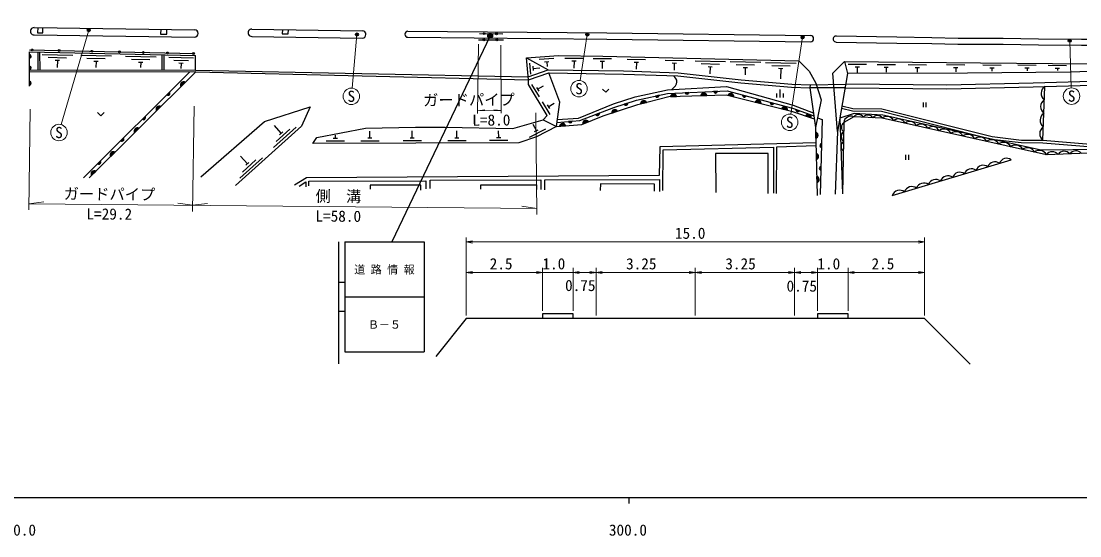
# Model space of a CAD drawing. Units: millimetres at full size, sheet at 1:1000, with parts at other scales. Extents: x 40000 to 680000, y 20000 to 380000.
# Drawn here: x 268528 to 441812, y 198715 to 282892 of the extents above; entities that cross this region are included whole.
import ezdxf
from ezdxf.enums import TextEntityAlignment as Align

# ---------------------------------------------------------------- set-up
doc = ezdxf.new("R2010")
doc.units = ezdxf.units.MM
doc.header["$LTSCALE"] = 1000
for name, color, linetype, lineweight in [('M-BGD', 7, 'Continuous', 25), ('M-BGD-HTXT', 7, 'Continuous', 13), ('M-STR-HTXT', 7, 'Continuous', 13), ('M-STR-STRC', 7, 'Continuous', 25), ('M-TTL-BAND', 7, 'Continuous', 25)]:
    doc.layers.add(name, color=color, linetype=linetype, lineweight=lineweight)
doc.styles.add('ＭＳ ゴシック', font='')
doc.styles.get('ＭＳ ゴシック').set_extended_font_data('MS Gothic')

# ---------------------------------------------------------------- blocks, each defined once
blk = doc.blocks.new('open_arrow')
at = {"color": 0, "linetype": 'Continuous', "lineweight": -2}
blk.add_lwpolyline([(7.5, 1.25), (0, 0), (7.5, -1.25)], dxfattribs=at)

msp = doc.modelspace()

# ---------------------------------------------------------------- hatches: boundary and pattern name
at = {"layer": 'M-BGD'}
for points in [[(269909, 276821), (269909, 277447, -0.84072)], [(269910, 274926), (269910, 275552, -0.84072)], [(269910, 272432), (269910, 273058, -0.84072)], [(294678, 272190, -0.82183), (295380, 272889)], [(292385, 270832), (292829, 271273, -0.84072)], [(372333, 270643), (372945, 270776, -0.84072)], [(374799, 270556, -0.82183), (375789, 270587)], [(377197, 271193), (377822, 271220, -0.84072)], [(379780, 270713, -0.82183), (380770, 270744)], [(381872, 271392), (382497, 271419, -0.84072)], [(384228, 270772, -0.82183), (385189, 270532)], [(386606, 270814), (387211, 270654, -0.84072)], [(290679, 268211, -0.82183), (291382, 268910)], [(367217, 269308), (367811, 269503, -0.84072)], [(369920, 269368, -0.82183), (370879, 269615)], [(388667, 269663, -0.82183), (389628, 269423)], [(391142, 269614), (391747, 269454, -0.84072)], [(393008, 268578, -0.82183), (393969, 268338)], [(288373, 266839), (288816, 267280, -0.84072)], [(362578, 267624), (363162, 267847, -0.84072)], [(366145, 268173, 0.82183), (365203, 267866)], [(395940, 268245), (395349, 268452, 0.84072)], [(396889, 267407, -0.82183), (397827, 267088)], [(287102, 264651, -0.82183), (287804, 265350)], [(357639, 265793, 0.82183), (356652, 265708)], [(358103, 266482), (358727, 266529, -0.84072)], [(361404, 266465, 0.82183), (360482, 266101)], [(284846, 263330), (285290, 263771, -0.84072)], [(398543, 264755, -0.82183), (398568, 263765)], [(399538, 262881), (399521, 262256, -0.84072)], [(281057, 259559), (281501, 260001, -0.84072)], [(283190, 260759, -0.82183), (283892, 261458)], [(398632, 261233, -0.82183), (398656, 260243)], [(280046, 257630, -0.82183), (280748, 258329)], [(399417, 258495), (399435, 259121, 0.84072)], [(398726, 257473, -0.82183), (398751, 256483)]]:
    msp.add_hatch(color=256, dxfattribs=at).paths.add_polyline_path(points)
at = {"layer": 'M-STR-STRC'}
for points in [[(279810, 281535, -1), (279371, 281296, -0.41421), (279471, 281635, -0.41421)], [(323698, 280831, -1), (323259, 280592, -0.41421), (323359, 280931, -0.41421)], [(345632, 280711, 1), (344957, 280281, 0.41421), (345509, 280159, 0.41421)], [(361409, 280823, -1), (360970, 280584, -0.41421), (361070, 280923, -0.41421)], [(396649, 280371, -1), (396210, 280132, -0.41421), (396310, 280471, -0.41421)], [(440375, 279808, -1), (439936, 279569, -0.41421), (440036, 279908, -0.41421)]]:
    msp.add_hatch(color=256, dxfattribs=at).paths.add_polyline_path(points)

# ---------------------------------------------------------------- linework, layer by layer
at = {"layer": 'M-BGD'}
for p, q in [((270647, 281841), (296914, 281499)), ((306287, 281596), (324372, 281330)), ((343526, 280857), (347383, 280824)), ((270632, 280641), (296898, 280299)), ((306269, 280396), (324355, 280130)), ((343408, 279858), (347501, 279823)), ((269909, 278197), (296976, 277596)), ((269910, 272281), (269909, 277897)), ((269909, 277897), (297077, 277293)), ((269909, 277447), (269909, 276821)), ((271254, 277867), (271261, 274834)), ((271554, 277860), (271561, 274835)), ((276969, 277290), (271970, 277401)), ((283299, 277149), (278300, 277260)), ((291569, 277416), (291575, 274879)), ((291869, 277409), (291875, 274880)), ((297078, 274892), (297077, 277293)), ((269910, 275552), (269910, 274926)), ((275959, 276862), (272960, 276929)), ((274799, 276438), (274099, 276453)), ((274449, 276445), (274424, 275321)), ((282289, 276721), (279290, 276788)), ((281130, 276297), (280430, 276313)), ((280780, 276305), (280758, 275334)), ((290614, 276987), (285615, 277098)), ((289604, 276559), (286605, 276626)), ((288445, 276135), (287745, 276150)), ((288095, 276142), (288076, 275300)), ((296716, 276851), (292717, 276940)), ((295906, 276419), (293507, 276472)), ((295046, 275988), (294347, 276004)), ((294696, 275996), (294678, 275167)), ((351759, 276036), (351916, 274243)), ((352255, 275528), (352316, 274830)), ((355723, 276767), (353329, 276602)), ((354906, 276260), (354208, 276212)), ((354557, 276236), (354609, 275488)), ((360531, 276768), (357531, 276807)), ((359375, 276333), (358675, 276342)), ((359025, 276338), (359010, 275213)), ((365158, 276708), (362159, 276747)), ((364003, 276273), (363303, 276282)), ((363653, 276277), (363638, 275153)), ((370733, 276558), (367733, 276630)), ((369572, 276136), (368872, 276153)), ((369222, 276144), (369195, 275019)), ((376943, 276410), (373944, 276481)), ((375782, 275987), (375083, 276004)), ((375433, 275996), (375406, 274871)), ((383822, 276245), (378824, 276365)), ((382812, 275819), (379813, 275891)), ((389576, 276107), (384577, 276227)), ((388565, 275681), (385566, 275753)), ((395383, 275968), (390385, 276088)), ((394373, 275543), (391374, 275614)), ((406893, 275791), (403893, 275817)), ((411619, 275750), (408619, 275776)), ((416700, 275706), (413700, 275732)), ((423000, 275717), (420000, 275742)), ((428924, 275661), (425924, 275691)), ((434677, 275651), (431677, 275681)), ((439650, 275607), (436650, 275631)), ((297078, 274892), (269910, 274831)), ((297091, 274591), (269910, 274531)), ((296162, 274590), (278751, 257265)), ((297091, 274591), (279680, 257267)), ((297078, 274892), (351502, 273806)), ((297091, 274591), (351547, 273293)), ((352285, 275179), (353406, 275277)), ((381651, 275397), (380951, 275413)), ((381301, 275405), (381274, 274280)), ((387405, 275259), (386705, 275276)), ((387055, 275267), (387028, 274143)), ((393212, 275120), (392513, 275137)), ((392863, 275129), (392822, 273442)), ((405739, 275351), (405039, 275357)), ((405389, 275354), (405381, 274519)), ((410466, 275310), (409766, 275316)), ((410116, 275313), (410109, 274559)), ((415546, 275266), (414846, 275272)), ((415196, 275269), (415190, 274567)), ((421846, 275277), (421146, 275283)), ((421496, 275280), (421491, 274624)), ((427770, 275223), (427070, 275230)), ((427420, 275226), (427415, 274743)), ((433523, 275213), (432823, 275220)), ((433173, 275216), (433168, 274796)), ((438497, 275166), (437797, 275172)), ((438147, 275169), (438144, 274836)), ((269910, 273058), (269910, 272432)), ((294678, 272190), (295380, 272889)), ((352057, 272552), (353301, 270499)), ((352883, 272058), (353245, 271460)), ((353064, 271759), (354026, 272342)), ((397647, 272490), (397633, 271991)), ((397647, 272490), (403492, 272594)), ((435750, 263415), (436068, 272220)), ((292829, 271273), (292385, 270832)), ((372945, 270776), (372333, 270643)), ((374799, 270556), (375789, 270587)), ((377822, 271220), (377197, 271193)), ((379780, 270713), (380770, 270744)), ((382497, 271419), (381872, 271392)), ((384228, 270772), (385189, 270532)), ((387211, 270654), (386606, 270814)), ((392221, 270386), (392221, 271083)), ((392755, 270386), (392755, 271714)), ((393288, 270386), (393288, 271083)), ((403389, 271995), (397633, 271991)), ((290679, 268211), (291382, 268910)), ((353793, 269689), (355037, 267636)), ((354618, 269195), (354981, 268596)), ((354800, 268896), (355762, 269479)), ((367811, 269503), (367217, 269308)), ((369920, 269368), (370879, 269615)), ((388667, 269663), (389628, 269423)), ((391747, 269454), (391142, 269614)), ((416165, 269588), (416165, 268805)), ((416632, 269588), (416632, 268805)), ((288816, 267280), (288373, 266839)), ((363162, 267847), (362578, 267624)), ((365203, 267866), (366145, 268173)), ((393008, 268578), (393969, 268338)), ((395940, 268245), (395349, 268452)), ((396889, 267407), (397827, 267088)), ((287102, 264651), (287804, 265350)), ((309845, 262211), (313559, 265558)), ((311099, 264553), (309970, 265807)), ((310286, 263215), (312515, 265223)), ((351728, 263897), (354394, 265273)), ((352855, 264985), (352339, 265984)), ((352544, 264824), (353166, 265145)), ((356652, 265708), (357639, 265793)), ((358727, 266529), (358103, 266482)), ((360482, 266101), (361404, 266465)), ((285290, 263771), (284846, 263330)), ((310839, 264319), (311359, 264787)), ((319617, 263774), (320317, 263776)), ((319967, 263775), (319965, 264246)), ((325248, 263792), (325948, 263794)), ((325598, 263793), (325594, 264918)), ((332179, 263813), (332879, 263816)), ((332529, 263814), (332525, 264939)), ((338340, 263383), (341340, 263392)), ((339489, 263836), (340188, 263839)), ((339838, 263838), (339835, 264963)), ((345189, 263404), (348189, 263414)), ((346338, 263858), (347038, 263860)), ((346688, 263859), (346684, 264984)), ((398543, 264755), (398568, 263765)), ((402161, 264861), (401778, 254611)), ((318468, 263320), (321468, 263330)), ((324099, 263338), (327099, 263347)), ((331030, 263360), (334030, 263369)), ((399521, 262256), (399538, 262881)), ((281501, 260001), (281057, 259559)), ((283190, 260759), (283892, 261458)), ((304294, 257210), (308009, 260557)), ((305549, 259552), (304420, 260806)), ((304736, 258214), (306965, 260222)), ((398632, 261233), (398656, 260243)), ((411115, 254395), (430573, 260226)), ((413285, 261020), (413285, 260237)), ((413752, 261020), (413752, 260237)), ((280046, 257630), (280748, 258329)), ((305289, 259318), (305809, 259786)), ((399417, 258495), (399435, 259121)), ((398726, 257473), (398751, 256483))]:
    msp.add_line(p, q, dxfattribs=at)
for points in [[(541579, 294356), (535198, 291129), (523663, 285929), (514586, 282053), (508294, 280087), (503919, 278817), (499357, 277734), (492326, 276180), (487202, 275258), (483762, 274743), (479253, 274146), (455248, 273357), (434167, 272767), (420021, 272411), (403492, 272594)], [(271235, 281833), (271223, 280983), (272079, 280983), (272090, 281822)], [(291365, 281571), (291356, 280754), (292364, 280749), (292375, 281558)], [(311277, 281523), (311268, 280821), (312255, 280799), (312266, 281508)], [(331829, 281257), (364408, 280977), (397750, 280538)], [(401944, 280480), (411855, 280318), (417591, 280216), (421877, 280140), (429261, 280123), (435053, 280011), (442077, 279948), (449890, 279948), (457788, 280001), (462458, 280193), (466607, 280321), (470330, 280436), (473631, 280666), (478393, 281161)], [(331820, 280257), (364397, 279977), (397737, 279538)], [(401928, 279480), (411838, 279318), (417573, 279216), (421867, 279140), (429250, 279123), (435039, 279011), (442072, 278948), (449893, 278948), (457812, 279001), (462494, 279193), (466638, 279321), (470381, 279437), (473718, 279670), (478496, 280166)], [(351231, 276908), (356483, 277271), (363719, 277176), (395804, 276409), (397535, 274741), (398614, 272756), (399453, 270032), (398525, 265475)], [(351547, 273293), (351231, 276908), (354813, 274946)], [(403302, 276272), (425533, 276080), (437338, 275964), (446467, 275890), (459177, 275849), (475767, 276597), (474853, 275877), (468138, 275501), (459463, 275184), (440251, 274533), (423430, 274399), (403792, 274332)], [(351502, 273806), (354813, 274946), (367130, 274747), (376072, 274431), (386392, 273311), (394650, 272575), (397647, 272490)], [(351547, 273293), (354892, 274444), (367117, 274248), (376036, 273932), (386343, 272814), (394620, 272075), (397633, 271991)], [(356134, 265664), (356676, 269619), (354892, 274444)], [(375000, 271687), (375640, 272337), (375811, 272642), (375862, 272932), (375849, 273230), (375683, 273541), (375498, 273760), (375318, 273957)], [(353984, 266757), (354604, 267483), (351552, 272517), (351547, 273293)], [(356288, 266791), (359768, 267035), (365498, 269351), (369021, 270540), (374343, 271647), (383952, 272226), (394903, 269158), (398191, 267919)], [(403389, 271995), (420025, 271811), (434183, 272167), (455266, 272757), (471810, 273315)], [(356134, 265664), (360277, 266020), (363803, 267412), (369469, 269252), (374513, 270547), (383942, 270843), (394644, 268170), (398328, 266919)], [(356227, 266340), (359957, 266623), (365558, 268762), (369249, 269976), (374308, 271070), (384066, 271486), (394777, 268653), (398257, 267434)], [(363675, 271794), (364206, 271264), (364736, 271794)], [(397633, 271991), (398525, 265475), (398803, 254398)], [(297923, 257421), (308353, 266481), (315816, 268856), (314401, 265711), (303619, 255996)], [(402815, 268659), (404603, 268224), (409342, 268165), (427375, 263614), (432225, 263023), (435733, 263015), (450567, 261771), (453651, 261084), (458193, 260782)], [(402883, 269054), (404653, 268624), (409394, 268564), (427448, 264008), (432250, 263423), (435750, 263415), (450627, 262167), (453708, 261481), (458033, 261193), (459298, 262522), (460954, 261714), (460114, 260624), (469149, 258743), (476892, 260089), (481583, 259666), (484829, 257239), (488091, 256230)], [(281030, 267964), (281560, 267434), (282090, 267964)], [(398851, 267077), (399646, 266825), (399309, 254548)], [(464128, 259334), (445779, 261914), (435472, 261810), (427375, 263614), (409545, 267527), (404896, 267768), (402534, 267027), (402963, 254635)], [(461114, 254204), (468981, 256517), (468782, 256959), (464851, 258728), (445882, 261394), (436347, 261028), (409477, 267029), (404812, 267271), (403189, 266337), (402963, 254635)], [(398587, 263010), (373068, 262322), (372970, 257635), (315213, 257283), (313287, 256076)], [(373548, 255196), (373606, 261856), (391675, 262282), (391662, 254756)], [(392137, 254718), (392209, 262337), (398598, 262559)], [(390808, 254707), (390818, 261258), (382178, 261248), (382206, 254853)], [(314019, 255891), (315138, 256622), (315138, 255793)], [(315621, 255938), (315621, 256750), (334747, 256786), (334774, 255445)], [(335487, 255546), (335496, 256874), (353602, 256949), (353593, 255369)], [(354229, 255305), (354237, 256927), (373005, 257000), (373013, 255013)], [(333919, 255244), (333919, 256045), (325674, 256080), (325660, 255428)], [(343766, 255421), (343776, 256109), (352888, 256099), (352892, 255365)], [(372190, 255109), (372174, 256258), (363365, 256274), (363325, 255204)], [(423878, 226775), (416378, 234275), (341378, 234275), (336378, 228025)], [(358878, 234275), (358878, 235025), (353878, 235025), (353878, 234275)], [(403878, 234275), (403878, 235025), (398878, 235025), (398878, 234275)]]:
    msp.add_lwpolyline(points, dxfattribs=at)
for points in [[(403302, 276272), (403792, 274332), (402161, 264861), (401373, 274406)], [(356134, 265664), (352891, 263991), (350001, 262970), (316282, 262863), (316927, 263886), (324869, 265400), (333049, 265554), (337908, 265543), (349027, 265334), (353984, 266757)]]:
    msp.add_lwpolyline(points, close=True, dxfattribs=at)
for centre in [(344299, 280850), (346308, 280833), (344242, 279851), (346394, 279832), (270316, 278188), (274764, 278086), (280109, 277967), (284614, 277867), (288525, 277783), (292503, 277695), (296730, 277601)]:
    msp.add_circle(centre, 150, dxfattribs=at)
for centre, radius, start, end in [((270639, 281241), 600, 89.254, 269.254), ((296906, 280899), 600, 269.254, 89.254), ((306278, 280996), 600, 89.15778, 269.15778), ((324364, 280730), 600, 269.15778, 89.15778), ((331824, 280757), 500, 89.50734, 269.50734), ((397744, 280038), 500, 269.24514, 89.24514), ((401936, 279980), 500, 89.06477, 269.06477), ((269855, 277134), 318, 279.8981, 80.11583), ((269855, 275239), 318, 279.8981, 80.11583), ((269855, 272745), 318, 279.8981, 80.11583), ((295098, 272470), 505, 56.02818, 213.68637), ((436854, 271089), 1377, 124.80381, 231.06401), ((292569, 271091), 318, 234.74841, 34.96614), ((372628, 270763), 318, 202.09191, 2.30964), ((375297, 270474), 505, 12.96826, 170.62645), ((377507, 271261), 318, 192.33017, 352.5479), ((380278, 270630), 505, 12.96826, 170.62645), ((382182, 271460), 318, 192.33017, 352.5479), ((384685, 270557), 505, 357.14422, 154.80241), ((386922, 270787), 318, 175.07443, 335.29216), ((291100, 268491), 505, 56.02818, 213.68637), ((367497, 269457), 318, 208.10267, 8.32041), ((370424, 269397), 505, 25.56891, 183.2271), ((389124, 269448), 505, 357.14422, 154.80241), ((391459, 269587), 318, 175.07443, 335.29216), ((393465, 268363), 505, 357.14422, 154.80241), ((436774, 268888), 1377, 124.80381, 231.06401), ((288556, 267098), 318, 234.74841, 34.96614), ((362851, 267786), 318, 210.79629, 11.01403), ((365704, 267926), 505, 29.17052, 186.82872), ((395663, 268400), 318, 170.59174, 330.80947), ((397327, 267155), 505, 352.41313, 150.07132), ((404351, 266195), 1171, 66.80814, 173.06834), ((405559, 266648), 973, 33.9013, 140.16151), ((407114, 266567), 973, 33.9013, 140.16151), ((408669, 266487), 973, 33.9013, 140.16151), ((410251, 266124), 1192, 24.27851, 130.53872), ((412112, 265708), 1192, 24.27851, 130.53872), ((436695, 266687), 1377, 124.80381, 231.06401), ((287522, 264931), 505, 56.02818, 213.68637), ((357154, 265653), 505, 16.08732, 173.74551), ((358411, 266560), 318, 194.22114, 354.43887), ((360979, 266192), 505, 32.70456, 190.36275), ((403757, 265547), 973, 125.76646, 232.02667), ((413972, 265293), 1192, 24.27851, 130.53872), ((415833, 264877), 1192, 24.27851, 130.53872), ((417694, 264462), 1192, 24.27851, 130.53872), ((419592, 264002), 1250, 24.27851, 130.53872), ((436616, 264486), 1377, 124.80381, 231.06401), ((285030, 263589), 318, 234.74841, 34.96614), ((398458, 264258), 505, 282.60742, 80.26561), ((403727, 263990), 973, 125.76646, 232.02667), ((421544, 263566), 1250, 24.27851, 130.53872), ((423496, 263130), 1250, 24.27851, 130.53872), ((425448, 262694), 1250, 24.27851, 130.53872), ((427400, 262258), 1250, 24.27851, 130.53872), ((399584, 262567), 318, 98.31522, 258.53295), ((403697, 262433), 973, 125.76646, 232.02667), ((429352, 261822), 1250, 24.27851, 130.53872), ((431303, 261386), 1250, 24.27851, 130.53872), ((433255, 260950), 1250, 24.27851, 130.53872), ((435207, 260514), 1250, 24.27851, 130.53872), ((441142, 260496), 1193, 39.07195, 145.33216), ((281240, 259819), 318, 234.74841, 34.96614), ((283610, 261039), 505, 56.02818, 213.68637), ((398546, 260735), 505, 282.60742, 80.26561), ((429830, 259221), 1250, 53.55274, 159.81295), ((437328, 260349), 1193, 39.07195, 145.33216), ((439235, 260422), 1193, 39.07195, 145.33216), ((280466, 257910), 505, 56.02818, 213.68637), ((399480, 258807), 318, 98.31522, 258.53295), ((424083, 257498), 1250, 53.55274, 159.81295), ((425998, 258072), 1250, 53.55274, 159.81295), ((427914, 258646), 1250, 53.55274, 159.81295), ((398641, 256976), 505, 282.60742, 80.26561), ((418252, 255726), 1289, 53.55274, 159.81295), ((420228, 256318), 1289, 53.55274, 159.81295), ((422167, 256924), 1250, 53.55274, 159.81295), ((412325, 253950), 1289, 53.55274, 159.81295), ((414301, 254542), 1289, 53.55274, 159.81295), ((416276, 255134), 1289, 53.55274, 159.81295)]:
    msp.add_arc(centre, radius, start, end, dxfattribs=at)
at = {"layer": 'M-BGD-HTXT'}
for p, q in [((279591, 281415), (275090, 265976)), ((323479, 280712), (322684, 271949)), ((361189, 280703), (360039, 273186)), ((396430, 280251), (394527, 267691)), ((440156, 279688), (440414, 271984))]:
    msp.add_line(p, q, dxfattribs=at)
for centre in [(359835, 271851), (322562, 270605), (440459, 270635), (394325, 266356), (274712, 264680)]:
    msp.add_circle(centre, 1350, dxfattribs=at)
at = {"layer": 'M-STR-HTXT'}
for p, q in [((343364, 279138), (343215, 267796)), ((347106, 267855), (347028, 278959)), ((296559, 251773), (296832, 269001)), ((269773, 252023), (270007, 268483)), ((343221, 268228), (344435, 268408)), ((343221, 268228), (347103, 268256)), ((347103, 268256), (345887, 268418)), ((352920, 251246), (352784, 267912)), ((269787, 253023), (272221, 253342)), ((352911, 252246), (269787, 253023)), ((296575, 252773), (294147, 253137)), ((296575, 252773), (299009, 253092)), ((352911, 252246), (350484, 252611)), ((341378, 234775), (341378, 247525)), ((341378, 246775), (416378, 246775)), ((416378, 234775), (416378, 247525)), ((341378, 241775), (353878, 241775)), ((360878, 241775), (351878, 241775)), ((353878, 235525), (353878, 242525)), ((358878, 235525), (358878, 242525)), ((358878, 241775), (362627, 241775)), ((362627, 234775), (362627, 242525)), ((362627, 241775), (378874, 241775)), ((378874, 234775), (378874, 242525)), ((378874, 241775), (395122, 241775)), ((395122, 234775), (395122, 242525)), ((395122, 241775), (398878, 241775)), ((396878, 241775), (405878, 241775)), ((398878, 235525), (398878, 242525)), ((403878, 235525), (403878, 242525)), ((403878, 241775), (416378, 241775))]:
    msp.add_line(p, q, dxfattribs=at)
at = {"layer": 'M-STR-STRC'}
for p, q in [((345295, 280496), (329201, 246826)), ((320490, 246826), (320490, 226826)), ((321490, 246826), (334490, 246826)), ((321490, 246826), (321490, 228826)), ((334490, 246826), (334490, 228826)), ((320490, 240201), (321490, 240201)), ((321490, 237826), (334490, 237826)), ((320490, 235451), (321490, 235451)), ((321490, 228826), (334490, 228826))]:
    msp.add_line(p, q, dxfattribs=at)
for centre, radius in [((279591, 281415), 250), ((323479, 280712), 250), ((345295, 280496), 400), ((361189, 280703), 250), ((396430, 280251), 250), ((440156, 279688), 250)]:
    msp.add_circle(centre, radius, dxfattribs=at)
at = {"layer": 'M-TTL-BAND'}
for p, q in [((40000, 205000), (579000, 205000)), ((368000, 205000), (368000, 204000))]:
    msp.add_line(p, q, dxfattribs=at)

# ---------------------------------------------------------------- block references
at = {"layer": 'M-STR-HTXT', "xscale": 133, "yscale": 133}
for p in [(341378, 246775), (341378, 241775), (358878, 241775), (358878, 241775), (362627, 241775), (378874, 241775), (395122, 241775), (403878, 241775), (403878, 241775)]:
    msp.add_blockref('open_arrow', p, dxfattribs=at)
at = {"layer": 'M-STR-HTXT', "xscale": 133, "yscale": 133, "rotation": 180}
for p in [(416378, 246775), (353878, 241775), (353878, 241775), (362627, 241775), (378874, 241775), (395122, 241775), (398878, 241775), (398878, 241775), (416378, 241775)]:
    msp.add_blockref('open_arrow', p, dxfattribs=at)

# ---------------------------------------------------------------- texts
at = {"layer": 'M-BGD-HTXT', "style": 'ＭＳ ゴシック'}
for p in [(359835, 271851), (322562, 270605), (440459, 270635), (394325, 266356), (274712, 264680)]:
    msp.add_text('S', height=1833, dxfattribs=at).set_placement(p, align=Align.MIDDLE_CENTER)
at = {"layer": 'M-STR-HTXT', "style": 'ＭＳ ゴシック'}
for s, rotation, p in [('ガードパイプ', 0.406, (341835, 268549)), ('L=8.0', 0.406, (345497, 265261)), ('ガードパイプ', 359.464, (282969, 253141)), ('側\u3000溝', 359.464, (320448, 252790)), ('L=29.2', 359.464, (282939, 249892)), ('L=58.0', 359.464, (320418, 249542))]:
    msp.add_text(s, height=1833, rotation=rotation, dxfattribs=at).set_placement(p, align=Align.BOTTOM_CENTER)
for s, p in [('15.0', (378033, 248212)), ('2.5', (347085, 243212)), ('1.0', (355720, 243212)), ('3.25', (370027, 243212)), ('3.25', (386274, 243212)), ('1.0', (400720, 243212)), ('2.5', (409585, 243212)), ('0.75', (360048, 239665)), ('0.75', (396298, 239570))]:
    msp.add_text(s, height=1833, dxfattribs=at).set_placement(p, align=Align.MIDDLE_CENTER)
at = {"layer": 'M-STR-STRC', "style": 'ＭＳ ゴシック'}
for s, p in [('道 路 情 報', (323040, 241201)), ('Ｂ－５', (325290, 232201))]:
    msp.add_text(s, height=1320, dxfattribs=at).set_placement(p, align=Align.BOTTOM_LEFT)
at = {"layer": 'M-TTL-BAND', "style": 'ＭＳ ゴシック'}
for s, p in [('200.0', (267844, 198195)), ('300.0', (367844, 198195))]:
    msp.add_text(s, height=1833, dxfattribs=at).set_placement(p, align=Align.BOTTOM_CENTER)

doc.saveas('drawing.dxf')
